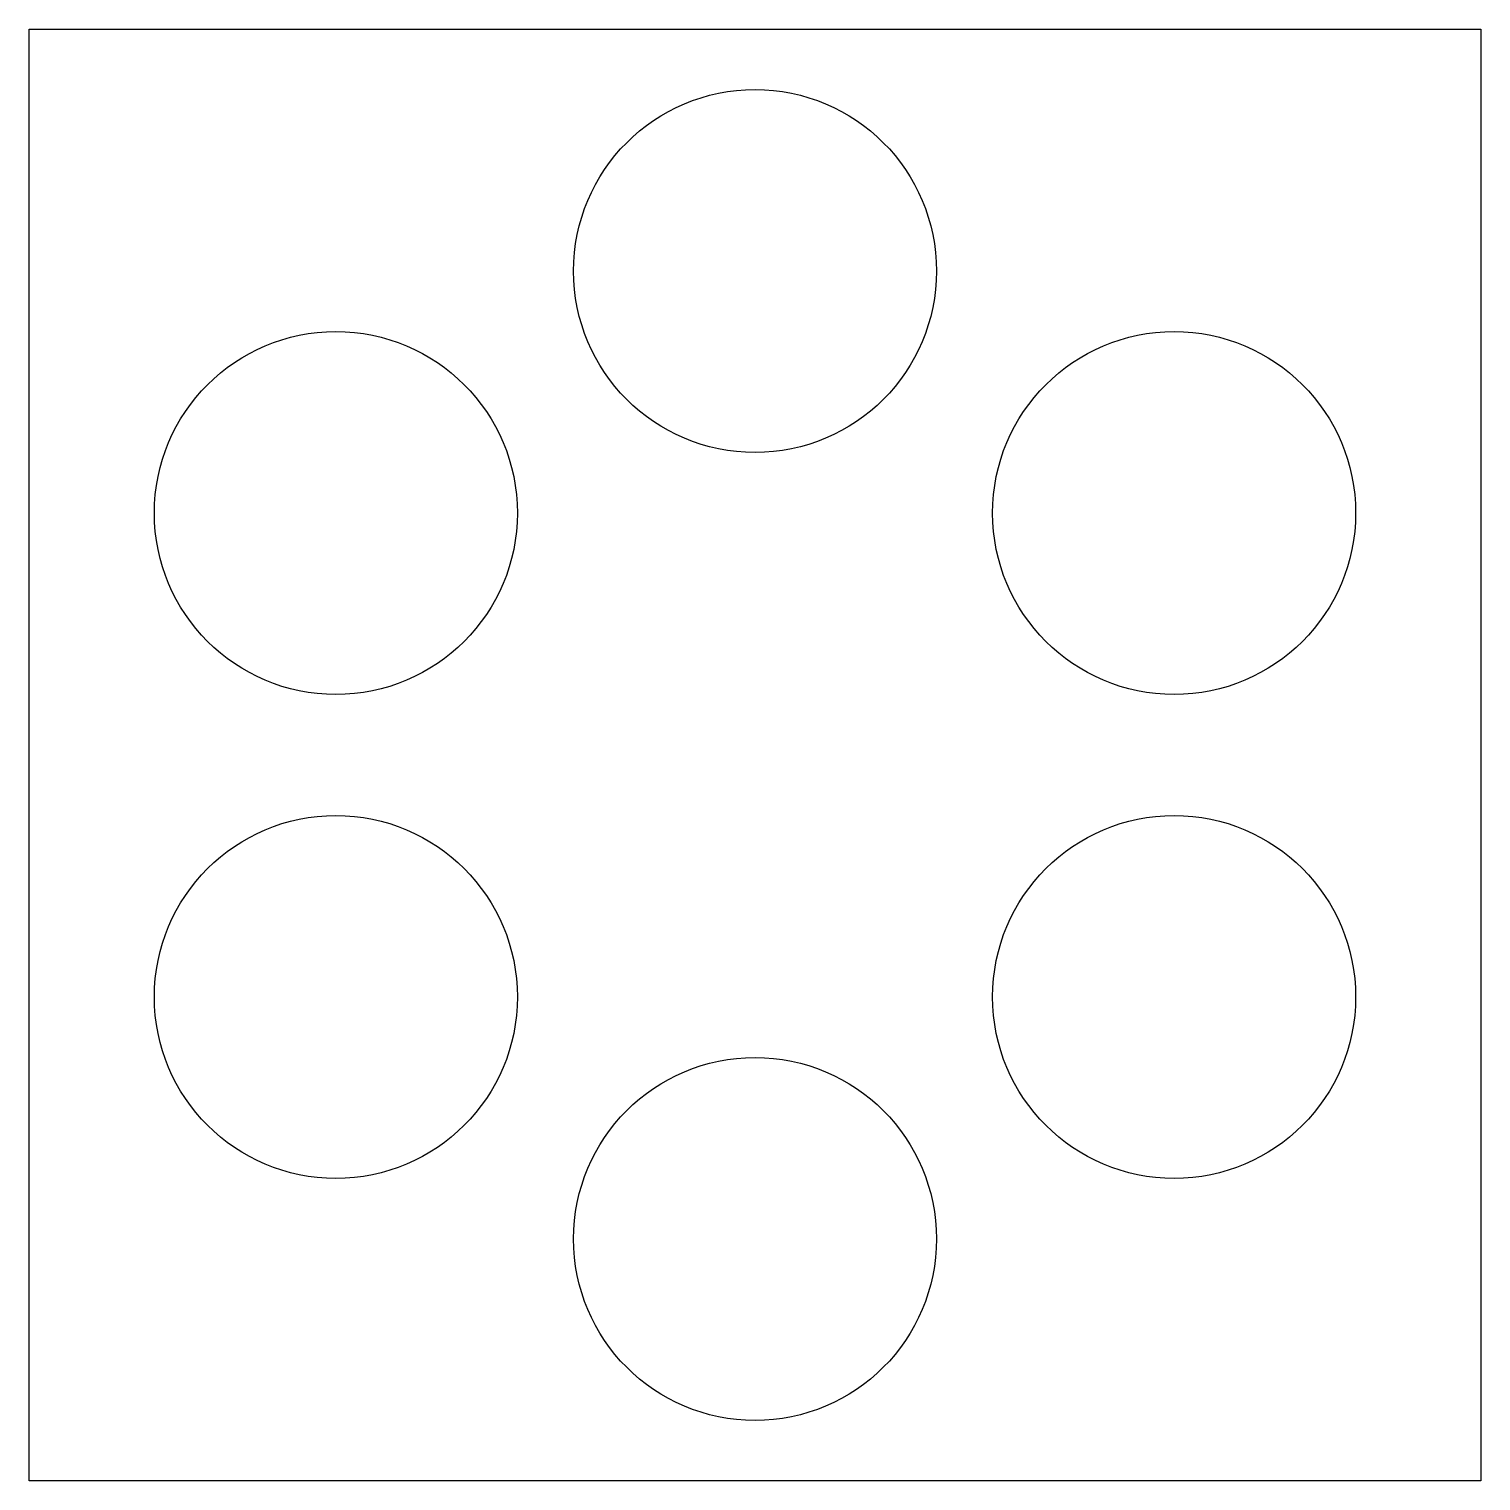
# Model space of a CAD drawing. Extents: x -0.6 to 0.6, y -0.6 to 0.6.
import ezdxf

# ---------------------------------------------------------------- set-up
doc = ezdxf.new("R2010")
doc.units = 0

msp = doc.modelspace()

# ---------------------------------------------------------------- linework, layer by layer
msp.add_lwpolyline([(-0.6, 0.6), (0.6, 0.6), (0.6, -0.6), (-0.6, -0.6)], close=True)
for centre in [(0, 0.4), (-0.3464, 0.2), (0.3464, 0.2), (-0.3464, -0.2), (0.3464, -0.2), (0, -0.4)]:
    msp.add_circle(centre, 0.15)

doc.saveas('drawing.dxf')
